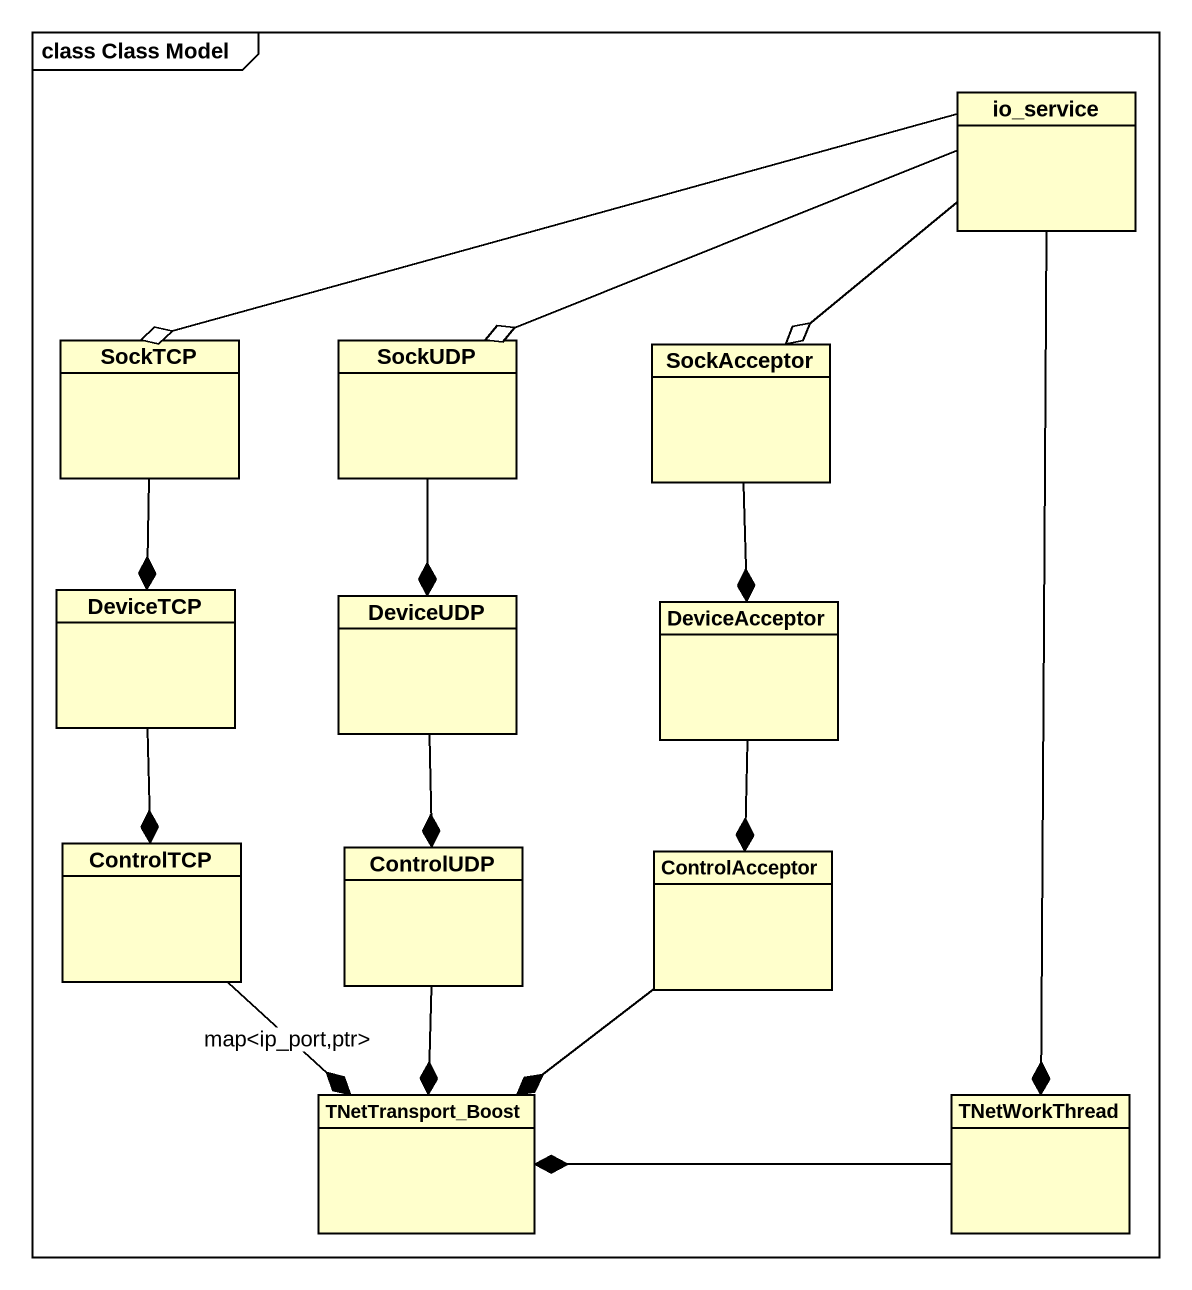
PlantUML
@startuml
mainframe class Class Model
hide circle
hide empty members
class io_service
class SockTCP
class SockUDP
class SockAcceptor
class DeviceTCP
class DeviceUDP
class DeviceAcceptor
class ControlTCP
class ControlUDP
class ControlAcceptor
class TNetTransport_Boost
class TNetWorkThread
io_service -left-o SockTCP
io_service -left-o SockUDP
io_service --o SockAcceptor
io_service --* TNetWorkThread
SockTCP --* DeviceTCP
SockUDP --* DeviceUDP
SockAcceptor --* DeviceAcceptor
DeviceTCP --* ControlTCP
DeviceUDP --* ControlUDP
DeviceAcceptor --* ControlAcceptor
ControlTCP --* TNetTransport_Boost : map<ip_port,ptr>
ControlUDP --* TNetTransport_Boost
ControlAcceptor --* TNetTransport_Boost
TNetWorkThread -left-* TNetTransport_Boost
@enduml
